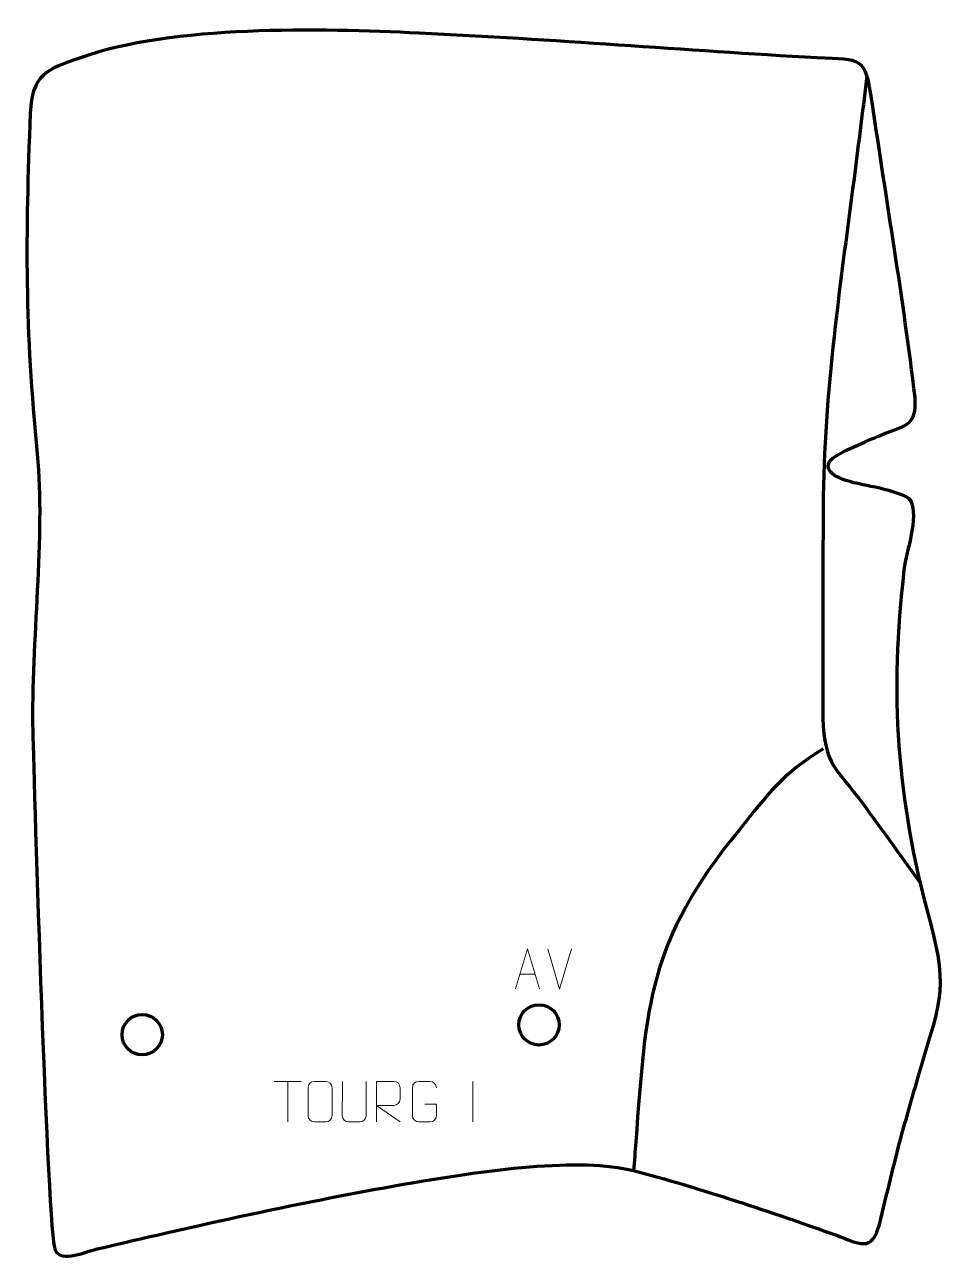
# Model space of a CAD drawing. Header units: millimetres. Extents: x -438 to 136, y 84 to 851.
import ezdxf

# ---------------------------------------------------------------- set-up
doc = ezdxf.new("R2010")
doc.units = ezdxf.units.MM
doc.header["$MEASUREMENT"] = 0
doc.layers.add('layer 1', color=7, linetype='Continuous')
doc.layers.add('layer 2', color=7, linetype='Continuous')

msp = doc.modelspace()

# ---------------------------------------------------------------- linework, layer by layer
at = {"layer": 'layer 1', "color": 140, "lineweight": 158}
for points, knots in [([(84.3201, 819.2771), (81.9255, 800.3512), (79.5309, 781.4253), (77.1364, 762.4995), (77.1364, 762.4995), (68.1438, 691.8217), (57.5395, 623.9179), (57.1661, 552.3518), (57.1661, 552.3518), (56.939, 508.8156), (56.716, 465.2144), (57.0238, 421.6857), (57.0238, 421.6857), (57.7442, 392.0183), (65.642, 390.3896), (81.9078, 368.3468), (81.9078, 368.3468), (93.3125, 352.8915), (104.4806, 337.2017), (115.752, 321.6408), (115.752, 321.6408), (115.752, 321.6408), (117.5006, 319.2269), (117.5006, 319.2269)], [0, 0, 0, 0, 0.14285714, 0.14285714, 0.14285714, 0.14285714, 0.28571429, 0.28571429, 0.28571429, 0.28571429, 0.42857143, 0.42857143, 0.42857143, 0.42857143, 0.57142857, 0.57142857, 0.57142857, 0.57142857, 0.71428571, 0.71428571, 0.71428571, 0.71428571, 1, 1, 1, 1]), ([(57.1752, 402.5081), (31.2983, 386.5345), (23.2921, 374.8628), (4.7913, 351.9106), (4.7913, 351.9106), (-51.5064, 282.7403), (-52.5447, 244.2659), (-58.9843, 159.0837), (-58.9843, 159.0837), (-59.4362, 153.1196), (-59.8927, 147.1556), (-60.3421, 141.1912)], [0, 0, 0, 0, 0.25, 0.25, 0.25, 0.25, 0.5, 0.5, 0.5, 0.5, 1, 1, 1, 1])]:
    msp.add_open_spline(points, degree=3, knots=knots, dxfattribs=at)
at = {"layer": 'layer 1', "color": 250, "lineweight": 9}
for points, knots in [([(-133.5214, 253.7329), (-133.5214, 253.7329), (-126.1504, 278.6864), (-126.1504, 278.6864), (-126.1504, 278.6864), (-126.1504, 278.6864), (-118.5805, 253.7329), (-118.5805, 253.7329)], [0, 0, 0, 0, 0.33333333, 0.33333333, 0.33333333, 0.33333333, 1, 1, 1, 1]), ([(-258.1552, 196.413), (-255.8295, 196.413), (-253.5034, 196.413), (-251.1773, 196.413), (-251.1773, 196.413), (-249.2307, 196.4486), (-247.2393, 194.957), (-247.2126, 192.5194), (-247.2126, 192.5194), (-247.213, 186.7725), (-247.213, 181.0252), (-247.2126, 175.2775), (-247.2126, 175.2775), (-247.3524, 172.9541), (-249.0296, 171.4745), (-251.1773, 171.4637), (-251.1773, 171.4637), (-253.5092, 171.4641), (-255.8411, 171.4641), (-258.1726, 171.4637), (-258.1726, 171.4637), (-260.0976, 171.3583), (-262.0697, 173.2428), (-262.0585, 175.2601), (-262.0585, 175.2601), (-262.0582, 181.0302), (-262.0582, 186.7999), (-262.0585, 192.5692), (-262.0585, 192.5692), (-262.0543, 194.7073), (-260.3076, 196.4265), (-258.1552, 196.413)], [0, 0, 0, 0, 0.11111111, 0.11111111, 0.11111111, 0.11111111, 0.22222222, 0.22222222, 0.22222222, 0.22222222, 0.33333333, 0.33333333, 0.33333333, 0.33333333, 0.44444444, 0.44444444, 0.44444444, 0.44444444, 0.55555556, 0.55555556, 0.55555556, 0.55555556, 0.66666667, 0.66666667, 0.66666667, 0.66666667, 0.77777778, 0.77777778, 0.77777778, 0.77777778, 1, 1, 1, 1]), ([(-226.1298, 196.4172), (-226.1302, 190.8777), (-226.0344, 180.6759), (-226.034, 175.1355), (-226.034, 175.1355), (-226.1738, 172.896), (-227.851, 171.4698), (-229.9987, 171.4593), (-229.9987, 171.4593), (-232.3306, 171.4597), (-234.6625, 171.4597), (-236.994, 171.4593), (-236.994, 171.4593), (-238.919, 171.3578), (-240.8911, 173.1743), (-240.8799, 175.1188), (-240.8799, 175.1188), (-240.8796, 180.6807), (-240.7842, 190.8561), (-240.7846, 196.4172)], [0, 0, 0, 0, 0.16666667, 0.16666667, 0.16666667, 0.16666667, 0.33333333, 0.33333333, 0.33333333, 0.33333333, 0.5, 0.5, 0.5, 0.5, 0.66666667, 0.66666667, 0.66666667, 0.66666667, 1, 1, 1, 1]), ([(-219.7272, 171.4635), (-219.7272, 171.4635), (-219.7272, 196.417), (-219.7272, 196.417), (-219.7272, 196.417), (-216.1324, 196.417), (-212.5369, 196.417), (-208.9417, 196.417), (-208.9417, 196.417), (-206.6164, 196.3793), (-205.0591, 194.8893), (-205.0632, 192.5229), (-205.0632, 192.5229), (-205.0636, 190.4874), (-205.0636, 187.428), (-205.0632, 185.392), (-205.0632, 185.392), (-205.0697, 183.5165), (-206.882, 181.5747), (-208.8915, 181.5556), (-208.8915, 181.5556), (-208.8915, 181.5556), (-219.7272, 181.5556), (-219.7272, 181.5556), (-219.7272, 181.5556), (-219.7272, 181.5556), (-205.0725, 171.4635), (-205.0725, 171.4635)], [0, 0, 0, 0, 0.125, 0.125, 0.125, 0.125, 0.25, 0.25, 0.25, 0.25, 0.375, 0.375, 0.375, 0.375, 0.5, 0.5, 0.5, 0.5, 0.625, 0.625, 0.625, 0.625, 0.75, 0.75, 0.75, 0.75, 1, 1, 1, 1]), ([(-189.7578, 182.4459), (-189.7578, 182.4459), (-182.5897, 182.4459), (-182.5897, 182.4459), (-182.5897, 182.4459), (-182.5897, 182.4459), (-182.5897, 175.2778), (-182.5897, 175.2778), (-182.5897, 175.2778), (-182.7294, 172.9544), (-184.4066, 171.4748), (-186.5544, 171.464), (-186.5544, 171.464), (-188.8862, 171.4644), (-191.2182, 171.4644), (-193.5497, 171.464), (-193.5497, 171.464), (-195.4746, 171.3586), (-197.4468, 173.2431), (-197.4356, 175.2604), (-197.4356, 175.2604), (-197.4352, 181.0305), (-197.4352, 186.8002), (-197.4356, 192.5695), (-197.4356, 192.5695), (-197.4314, 194.7076), (-195.6846, 196.4268), (-193.5323, 196.4134), (-193.5323, 196.4134), (-191.2066, 196.4134), (-188.8805, 196.4134), (-186.5544, 196.4134), (-186.5544, 196.4134), (-184.6077, 196.4488), (-182.6163, 194.9573), (-182.5897, 192.5196)], [0, 0, 0, 0, 0.1, 0.1, 0.1, 0.1, 0.2, 0.2, 0.2, 0.2, 0.3, 0.3, 0.3, 0.3, 0.4, 0.4, 0.4, 0.4, 0.5, 0.5, 0.5, 0.5, 0.6, 0.6, 0.6, 0.6, 0.7, 0.7, 0.7, 0.7, 0.8, 0.8, 0.8, 0.8, 1, 1, 1, 1])]:
    msp.add_open_spline(points, degree=3, knots=knots, dxfattribs=at)
for points in [[(-106.1619, 253.7256), (-106.1619, 253.7256), (-113.4837, 278.6792), (-113.4837, 278.6792)], [(-98.84, 278.6792), (-98.84, 278.6792), (-106.1618, 253.7256), (-106.1618, 253.7256)], [(-130.7988, 262.9823), (-130.7988, 262.9823), (-121.3031, 262.9823), (-121.3031, 262.9823)], [(-283.1292, 196.3898), (-283.1292, 196.3898), (-266.142, 196.3898), (-266.142, 196.3898)], [(-274.6354, 171.4598), (-274.6354, 171.4598), (-274.6354, 196.4133), (-274.6354, 196.4133)], [(-160.0127, 196.424), (-160.0127, 196.424), (-160.0127, 171.4499), (-160.0127, 171.4499)]]:
    msp.add_open_spline(points, degree=3, dxfattribs=at)
at = {"layer": 'layer 2', "color": 142, "lineweight": 200}
for centre in [(-364.9033, 225.4345), (-118.9726, 231.52)]:
    msp.add_ellipse(centre, major_axis=(0, 12.5), ratio=1, dxfattribs=at)
at = {"layer": 'layer 2', "color": 242, "lineweight": 158}
msp.add_open_spline([(105.9266, 163.9232), (101.1466, 145.2156), (96.6161, 126.6452), (91.9775, 107.9244), (91.9775, 107.9244), (87.5729, 90.1483), (79.1556, 96.1535), (65.346, 101.1467), (65.346, 101.1467), (26.9965, 114.8996), (-21.0036, 131.0617), (-60.3421, 141.1912), (-60.3421, 141.1912), (-93.3925, 149.7016), (-149.7771, 142.0908), (-208.449, 131.7772), (-208.449, 131.7772), (-277.8161, 119.5836), (-350.5164, 102.6016), (-392.7628, 92.727), (-392.7628, 92.727), (-398.9278, 91.286), (-415.1394, 83.849), (-418.8857, 91.923), (-418.8857, 91.923), (-423.5832, 102.0477), (-432.0733, 380.8432), (-432.7379, 413.4797), (-432.7379, 413.4797), (-433.8534, 468.2509), (-425.0303, 534.6127), (-429.8848, 585.0696), (-429.8848, 585.0696), (-437.675, 662.2661), (-437.4279, 719.7494), (-434.2337, 796.3301), (-434.2337, 796.3301), (-433.2468, 819.9926), (-424.3949, 823.1467), (-403.7749, 830.439), (-403.7749, 830.439), (-345.5119, 851.0438), (-254.5844, 848.7312), (-193.3104, 845.8585), (-193.3104, 845.8585), (-110.5193, 841.9008), (-28.8744, 835.167), (53.4659, 830.5302), (53.4659, 830.5302), (81.3222, 828.9615), (83.1509, 832.1222), (87.5496, 803.0434), (87.5496, 803.0434), (96.4667, 741.3661), (106.6825, 682.411), (114.1172, 620.1497), (114.1172, 620.1497), (115.4804, 601.537), (107.2212, 603.0832), (92.0117, 596.4692), (92.0117, 596.4692), (85.9109, 593.833), (65.916, 585.7529), (62.3033, 581.7952), (62.3033, 581.7952), (54.6047, 573.3616), (70.6416, 568.7449), (76.109, 567.3285), (76.109, 567.3285), (83.6636, 565.5791), (107.2109, 561.8265), (111.4668, 556.3264), (111.4668, 556.3264), (116.6792, 545.1303), (109.013, 526.0411), (107.447, 513.4175), (107.447, 513.4175), (98.4631, 436.6125), (102.8017, 371.4907), (123.2328, 296.8339), (123.2328, 296.8339), (135.9182, 250.7311), (128.5472, 243.343), (116.2218, 199.8864), (116.2218, 199.8864), (112.8194, 187.8904), (109.3647, 175.909), (105.9266, 163.9232)], degree=3, knots=[0, 0, 0, 0, 0.04347826, 0.04347826, 0.04347826, 0.04347826, 0.08695652, 0.08695652, 0.08695652, 0.08695652, 0.13043478, 0.13043478, 0.13043478, 0.13043478, 0.17391304, 0.17391304, 0.17391304, 0.17391304, 0.2173913, 0.2173913, 0.2173913, 0.2173913, 0.26086957, 0.26086957, 0.26086957, 0.26086957, 0.30434783, 0.30434783, 0.30434783, 0.30434783, 0.34782609, 0.34782609, 0.34782609, 0.34782609, 0.39130435, 0.39130435, 0.39130435, 0.39130435, 0.43478261, 0.43478261, 0.43478261, 0.43478261, 0.47826087, 0.47826087, 0.47826087, 0.47826087, 0.52173913, 0.52173913, 0.52173913, 0.52173913, 0.56521739, 0.56521739, 0.56521739, 0.56521739, 0.60869565, 0.60869565, 0.60869565, 0.60869565, 0.65217391, 0.65217391, 0.65217391, 0.65217391, 0.69565217, 0.69565217, 0.69565217, 0.69565217, 0.73913043, 0.73913043, 0.73913043, 0.73913043, 0.7826087, 0.7826087, 0.7826087, 0.7826087, 0.82608696, 0.82608696, 0.82608696, 0.82608696, 0.86956522, 0.86956522, 0.86956522, 0.86956522, 0.91304348, 0.91304348, 0.91304348, 0.91304348, 1, 1, 1, 1], dxfattribs=at)

doc.saveas('drawing.dxf')
